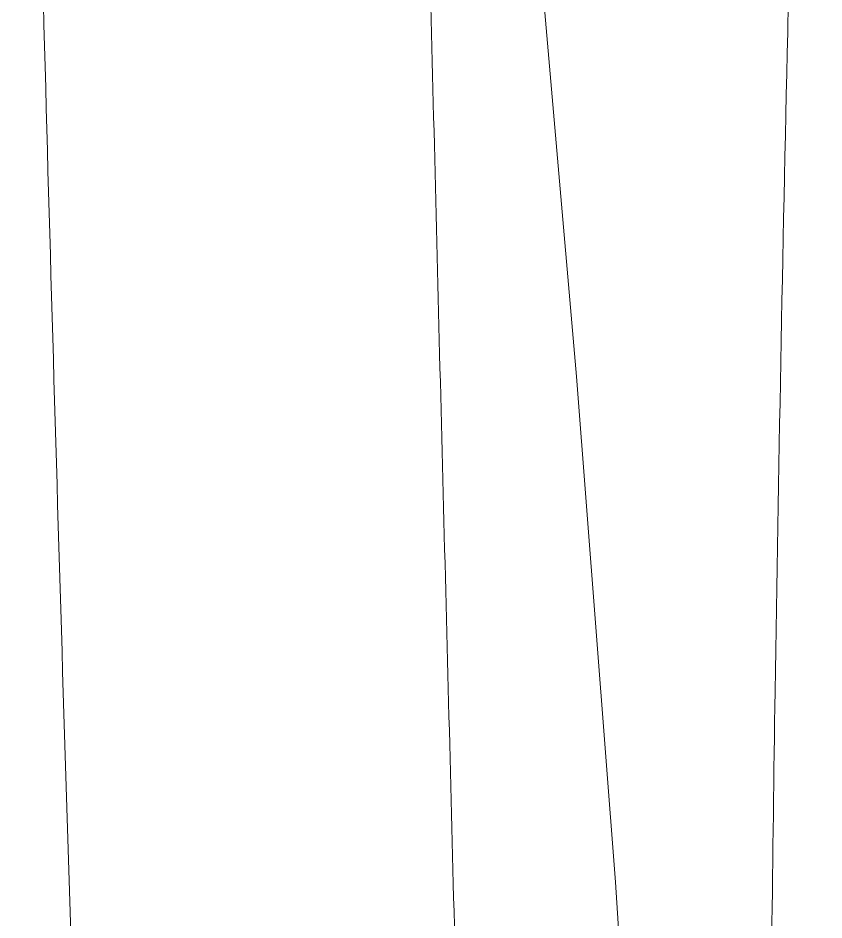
# Model space of a CAD drawing. Header units: millimetres. Extents: x 1680 to 166026, y 35966 to 91121.
# Drawn here: x 40066.5 to 40149.4, y 54027.1 to 54119.9 of the extents above; entities that cross this region are included whole.
import ezdxf

# ---------------------------------------------------------------- set-up
doc = ezdxf.new("R2010")
doc.units = ezdxf.units.MM
doc.layers.add('G-IMPT', color=8, linetype='Continuous', lineweight=18)
doc.layers.add('I-Furn', color=252, linetype='Continuous', lineweight=13)

# ---------------------------------------------------------------- blocks, each defined once
blk = doc.blocks.new('Furniture_Sofas-Armchairs_Icons-of-Denmark_ EC1-Sofa_Configuration7 - Default-288836-mebel yerləşmə planı')
at = {"layer": 'G-IMPT', "flags": 128}
for points in [[(1308.534, -1.5), (1309.114, -53.56), (1310.759, -105.619), (1313.331, -157.679), (1316.693, -209.738), (1320.704, -261.798), (1325.227, -313.858), (1335.254, -417.977)], [(1335.254, -417.977), (1325.227, -313.858), (1320.704, -261.798), (1316.693, -209.738), (1313.331, -157.679), (1310.759, -105.619), (1309.114, -53.56), (1308.534, -1.5)]]:
    blk.add_lwpolyline(points, dxfattribs=at)
at = {"layer": 'I-Furn'}
for points, knots in [([(1338.173, -414.764), (1337.885, -399.455), (1337.273, -368.839), (1336.241, -322.919), (1335.114, -277.014), (1333.926, -231.112), (1332.736, -185.201), (1331.264, -124.001), (1330.176, -62.763), (1329.956, -16.817), (1329.954, -1.5)], [0, 0, 0, 0, 0.111111, 0.222222, 0.333333, 0.444444, 0.555556, 0.666667, 0.888889, 1, 1, 1, 1]), ([(1295.227, -432.688), (1295.576, -421.401), (1296.256, -398.823), (1297.24, -364.951), (1298.145, -331.073), (1299.256, -285.891), (1300.564, -218.105), (1301.071, -161.596), (1301.093, -127.697)], [0, 0, 0, 0, 0.1111111, 0.2222222, 0.3333333, 0.4444444, 0.6666667, 1, 1, 1, 1])]:
    blk.add_open_spline(points, degree=3, knots=knots, dxfattribs=at)
blk.add_open_spline([(1368.381, -1.5), (1368.442, -24.426), (1368.864, -70.271), (1370.698, -139.02), (1372.857, -207.757), (1374.945, -276.496), (1376.742, -345.244), (1377.722, -391.08), (1378.16, -414)], degree=3, dxfattribs=at)

msp = doc.modelspace()

# ---------------------------------------------------------------- block references
at = {"layer": 'I-Furn', "rotation": 180}
msp.add_blockref('Furniture_Sofas-Armchairs_Icons-of-Denmark_ EC1-Sofa_Configuration7 - Default-288836-mebel yerləşmə planı', (41444.632, 53821.243), dxfattribs=at)

doc.saveas('drawing.dxf')
